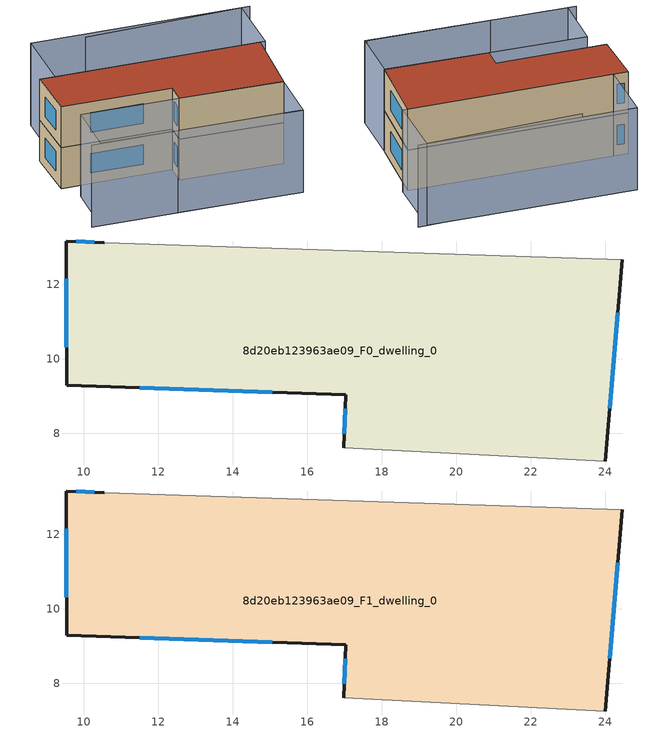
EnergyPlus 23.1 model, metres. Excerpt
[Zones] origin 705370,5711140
8d20eb123963ae09_F0_dwelling_0
 floor ground (EU_floor_Construction): 24.46,12.65 23.99,7.25 16.98,7.6 17.03,9.03 9.54,9.28 9.53,13.16 10.55,13.11 z0
 wall outside (EU_wall_Construction): 10.55,13.11 9.53,13.16 9.54,9.28 17.03,9.03 16.98,7.6 / 23.99,7.25 24.46,12.65 z0:3
 wall adiabatic (EU_wall_Construction): 24.46,12.65 10.55,13.11 / 16.98,7.6 23.99,7.25 z0:3
 window (EU_Window_Construction): 10.28,13.12 9.79,13.15 / 24.12,8.67 24.33,11.23 / 17.02,8.65 16.99,7.98 / 11.51,9.22 15.06,9.1 / 9.53,12.14 9.53,10.3 z0.79:2.21
8d20eb123963ae09_F1_dwelling_0
 floor to 8d20eb123963ae09_F0_dwelling_0 (EU_floor_Construction): 24.46,12.65 23.99,7.25 16.98,7.6 17.03,9.03 9.53,9.28 9.52,13.16 10.55,13.11 z3
 wall outside (EU_wall_Construction): 10.55,13.11 9.53,13.16 9.54,9.28 17.03,9.03 16.98,7.6 / 23.99,7.25 24.46,12.65 z3:6
 wall adiabatic (EU_wall_Construction): 24.46,12.65 10.55,13.11 / 16.98,7.6 23.99,7.25 z3:6
 window (EU_Window_Construction): 10.28,13.12 9.79,13.15 / 24.12,8.67 24.33,11.23 / 17.02,8.65 16.99,7.98 / 11.51,9.22 15.06,9.1 / 9.53,12.14 9.53,10.3 z3.79:5.21
 roof outside (EU_roof_Construction): 23.99,7.25 24.46,12.65 10.55,13.11 9.53,13.16 9.54,9.28 17.03,9.03 16.98,7.6 z6
shading: 9.52,3.89 23.66,3.37 / 25.53,17.31 14.25,17.23 / 23.82,3.3 10.14,3.91 / 10.14,3.91 10.32,7.9 / 10.32,7.9 24,7.29 / 24,7.29 23.82,3.3 / 24.81,12.64 10.55,13.11 / 10.55,13.11 10.7,17.78 / 10.7,17.78 24.97,17.3 / 24.97,17.3 24.81,12.64 z0:6
[Building]
EU S2 Campaign: North Axis=0; Terrain=City; Solar Distribution=FullExterior
[Site:Location]
London: Latitude=51.5; Longitude=-0.5; Time Zone=0; Elevation=25
[SizingPeriod:WeatherFileDays]
AnnualSizingPeriod: Begin Month=1; Begin Day of Month=1; End Month=12; End Day of Month=31; Day of Week for Start Day=Monday; Use Weather File Daylight Saving Period=No; Use Weather File Rain and Snow Indicators=No
[MATERIAL]
EU_InternalMass_Material: Roughness=MediumRough; Thickness=0.1; Conductivity=1; Density=1800; Specific Heat=900; Thermal Absorptance=0.9; Solar Absorptance=0.7; Visible Absorptance=0.7
[MATERIAL:NOMASS] Roughness=MediumRough; Thermal Absorptance=0.9; Solar Absorptance=0.7; Visible Absorptance=0.7
Name | Thermal Resistance
EU_wall_NoMass | 0.555556
EU_roof_NoMass | 0.510204
EU_floor_NoMass | 1.68919
[WINDOWMATERIAL:SIMPLEGLAZINGSYSTEM]
EU_Window_SimpleGlazing: UFactor=3.96; Solar Heat Gain Coefficient=0.85; Visible Transmittance=0.85
[CONSTRUCTION]
EU_wall_Construction: EU_wall_NoMass
EU_roof_Construction: EU_roof_NoMass
EU_floor_Construction: EU_floor_NoMass
EU_Window_Construction: EU_Window_SimpleGlazing
EU_InternalMass_Construction: EU_InternalMass_Material
[ZONE] Type=1; Multiplier=1; Ceiling Height=autocalculate; Floor Area=autocalculate; Part of Total Floor Area=Yes
Name | Volume
8d20eb123963ae09_F0_dwelling_0 | 202.685
8d20eb123963ae09_F1_dwelling_0 | 202.684
[INTERNALMASS] Construction=EU_InternalMass_Construction; Surface Area=67.5615
Name | Zone or ZoneList
8d20eb123963ae09_F0_dwelling_0_EU_InternalMass | 8d20eb123963ae09_F0_dwelling_0
8d20eb123963ae09_F1_dwelling_0_EU_InternalMass | 8d20eb123963ae09_F1_dwelling_0
[OTHEREQUIPMENT] Fuel Type=Electricity; Design Level Calculation Method=Watts/Area; Power per Zone Floor Area=1; Fraction Latent=0; Fraction Radiant=0; Fraction Lost=0; Carbon Dioxide Generation Rate=0; EndUse Subcategory=EU_Step8_InternalGains
Name | Zone or ZoneList or Space or SpaceList | Schedule
EU_Step8_InternalGain_8d20eb123963ae09_F0_dwelling_0_f000 | 8d20eb123963ae09_F0_dwelling_0 | EU_Step8_GainSchedule_8d20eb123963ae09_F0_dwelling_0_f000
EU_Step8_InternalGain_8d20eb123963ae09_F1_dwelling_0_f000 | 8d20eb123963ae09_F1_dwelling_0 | EU_Step8_GainSchedule_8d20eb123963ae09_F1_dwelling_0_f000
[ZONEVENTILATION:DESIGNFLOWRATE] Schedule=EU_AlwaysOn; Design Flow Rate Calculation Method=AirChanges/Hour; Air Changes per Hour=0.48; Ventilation Type=Natural; Fan Pressure Rise=0; Fan Total Efficiency=1; Constant Term Coefficient=1; Temperature Term Coefficient=0; Velocity Term Coefficient=0; Velocity Squared Term Coefficient=0; Minimum Indoor Temperature=-100; Maximum Indoor Temperature=100; Delta Temperature=-100; Minimum Outdoor Temperature=-100; Maximum Outdoor Temperature=100; Maximum Wind Speed=40
Name | Zone or ZoneList or Space or SpaceList
EU_ConstantAir_8d20eb123963ae09_F0_dwelling_0 | 8d20eb123963ae09_F0_dwelling_0
EU_ConstantAir_8d20eb123963ae09_F1_dwelling_0 | 8d20eb123963ae09_F1_dwelling_0
[HVACTEMPLATE:THERMOSTAT] Constant Heating Setpoint=20; Constant Cooling Setpoint=50
EU_HeatOnly_8d20eb123963ae09_F0_dwelling_0; EU_HeatOnly_8d20eb123963ae09_F1_dwelling_0
[HVACTEMPLATE:ZONE:IDEALLOADSAIRSYSTEM] System Availability Schedule=EU_AlwaysOn; Maximum Heating Supply Air Temperature=50; Minimum Cooling Supply Air Temperature=13; Maximum Heating Supply Air Humidity Ratio=0.0156; Minimum Cooling Supply Air Humidity Ratio=0.0077; Heating Limit=NoLimit; Cooling Limit=NoLimit; Heating Availability Schedule=EU_AlwaysOn; Cooling Availability Schedule=EU_CoolingOff; Dehumidification Control Type=ConstantSensibleHeatRatio; Cooling Sensible Heat Ratio=0.7; Dehumidification Setpoint=60; Humidification Control Type=None; Humidification Setpoint=30; Outdoor Air Method=None; Outdoor Air Flow Rate per Person=0.00944; Outdoor Air Flow Rate per Zone Floor Area=0; Outdoor Air Flow Rate per Zone=0; Demand Controlled Ventilation Type=None; Outdoor Air Economizer Type=NoEconomizer; Heat Recovery Type=None; Sensible Heat Recovery Effectiveness=0.7; Latent Heat Recovery Effectiveness=0.65
Name | Template Thermostat
8d20eb123963ae09_F0_dwelling_0 | EU_HeatOnly_8d20eb123963ae09_F0_dwelling_0
8d20eb123963ae09_F1_dwelling_0 | EU_HeatOnly_8d20eb123963ae09_F1_dwelling_0
[SIZING:ZONE] Zone Cooling Design Supply Air Temperature Input Method=SupplyAirTemperature; Zone Cooling Design Supply Air Temperature=13; Zone Heating Design Supply Air Temperature Input Method=SupplyAirTemperature; Zone Heating Design Supply Air Temperature=50; Zone Cooling Design Supply Air Humidity Ratio=0.008; Zone Heating Design Supply Air Humidity Ratio=0.008; Cooling Design Air Flow Method=DesignDay; Cooling Design Air Flow Rate=0; Cooling Minimum Air Flow per Zone Floor Area=0.000762; Cooling Minimum Air Flow=0; Cooling Minimum Air Flow Fraction=0.2; Heating Design Air Flow Method=DesignDay; Heating Design Air Flow Rate=0; Heating Maximum Air Flow per Zone Floor Area=0.002032; Heating Maximum Air Flow=0.141576; Heating Maximum Air Flow Fraction=0.3; Account for Dedicated Outdoor Air System=No; Dedicated Outdoor Air System Control Strategy=NeutralSupplyAir; Dedicated Outdoor Air Low Setpoint Temperature for Design=autosize; Dedicated Outdoor Air High Setpoint Temperature for Design=autosize; Zone Load Sizing Method=Sensible Load Only No Latent Load; Zone Latent Cooling Design Supply Air Humidity Ratio Input Method=HumidityRatioDifference; Zone Cooling Design Supply Air Humidity Ratio Difference=0.005; Zone Latent Heating Design Supply Air Humidity Ratio Input Method=HumidityRatioDifference; Zone Humidification Design Supply Air Humidity Ratio Difference=0.005
8d20eb123963ae09_F0_dwelling_0; 8d20eb123963ae09_F1_dwelling_0
[SCHEDULE:CONSTANT]
Name | Hourly Value
EU_AlwaysOn | 1
EU_CoolingOff | 0
[SCHEDULE:FILE] Column Number=1; Rows to Skip at Top=0; Number of Hours of Data=8760; Column Separator=Comma; Interpolate to Timestep=No; Minutes per Item=60; Adjust Schedule for Daylight Savings=Yes
Name | File
EU_Step8_GainSchedule_8d20eb123963ae09_F0_dwelling_0_f000 | ../../schedules/8d20eb123963ae09/8d20eb123963ae09_F0_dwelling_0_f000_gain.csv
EU_Step8_GainSchedule_8d20eb123963ae09_F1_dwelling_0_f000 | ../../schedules/8d20eb123963ae09/8d20eb123963ae09_F1_dwelling_0_f000_gain.csv
